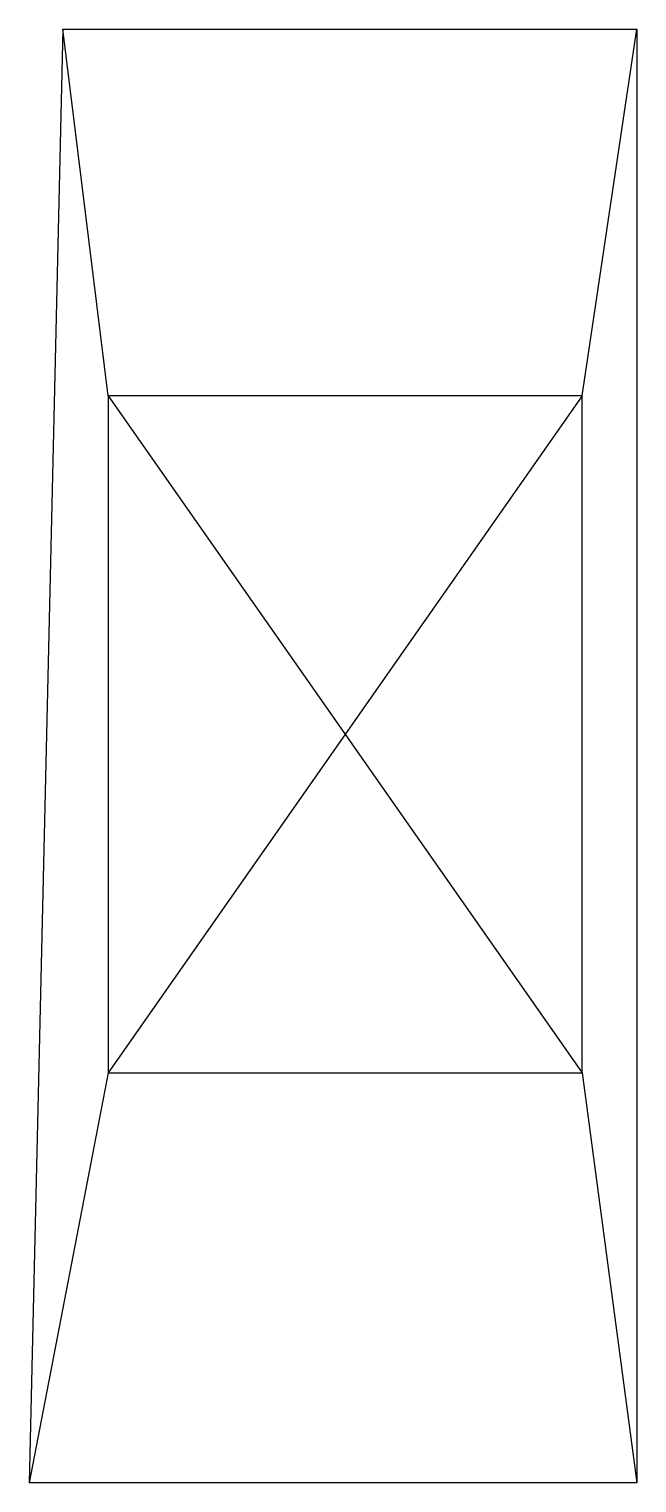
# Model space of a CAD drawing. Header units: inches. Extents: x 8624 to 20537, y 780 to 7738.
# Drawn here: x 9678.6 to 9786.3, y 7360.3 to 7617.9 of the extents above; entities that cross this region are included whole.
import ezdxf

# ---------------------------------------------------------------- set-up
doc = ezdxf.new("R2010")
doc.units = ezdxf.units.IN
doc.header["$MEASUREMENT"] = 0

msp = doc.modelspace()

# ---------------------------------------------------------------- linework, layer by layer
at = {"color": 6}
for p, q in [((9684.61, 7617.95), (9678.6, 7360.34)), ((9692.59, 7552.98), (9684.61, 7617.95)), ((9776.59, 7552.98), (9786.3, 7617.95)), ((9786.3, 7617.95), (9786.3, 7360.34)), ((9692.59, 7552.98), (9692.59, 7432.98)), ((9776.59, 7552.98), (9692.59, 7552.98)), ((9692.59, 7552.98), (9776.59, 7432.98)), ((9776.59, 7552.98), (9692.59, 7432.98)), ((9776.59, 7432.98), (9776.59, 7552.98)), ((9692.59, 7432.98), (9678.6, 7360.34)), ((9692.59, 7432.98), (9776.59, 7432.98)), ((9776.59, 7432.98), (9786.3, 7360.34))]:
    msp.add_line(p, q, dxfattribs=at)
at = {"color": 4}
for p, q in [((9684.61, 7617.95), (9786.3, 7617.95)), ((9786.3, 7360.34), (9678.6, 7360.34))]:
    msp.add_line(p, q, dxfattribs=at)

doc.saveas('drawing.dxf')
